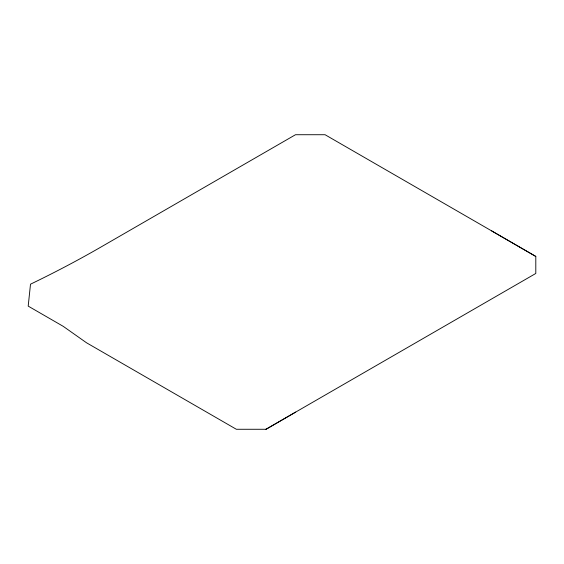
<?xml version="1.0" encoding="UTF-8"?>
<svg xmlns="http://www.w3.org/2000/svg" width="564" height="564" viewBox="0 0 564 564"><rect width="100%" height="100%" fill="white"/><g stroke="black" fill="none" stroke-linecap="round" stroke-linejoin="round"><path stroke-width="0.85" d="M295.67 412.101L266.095 429.274L236.344 429.274L86.511 342.771L63.217 326.337L28.2 306.118L30.505 284.185A1066.587 615.789 0 0 0 101.386 246.792L295.494 134.725L325.068 134.725L535.8 256.387L535.8 273.462L265.919 429.274M491.611 230.873L535.8 256.486"/></g></svg>
